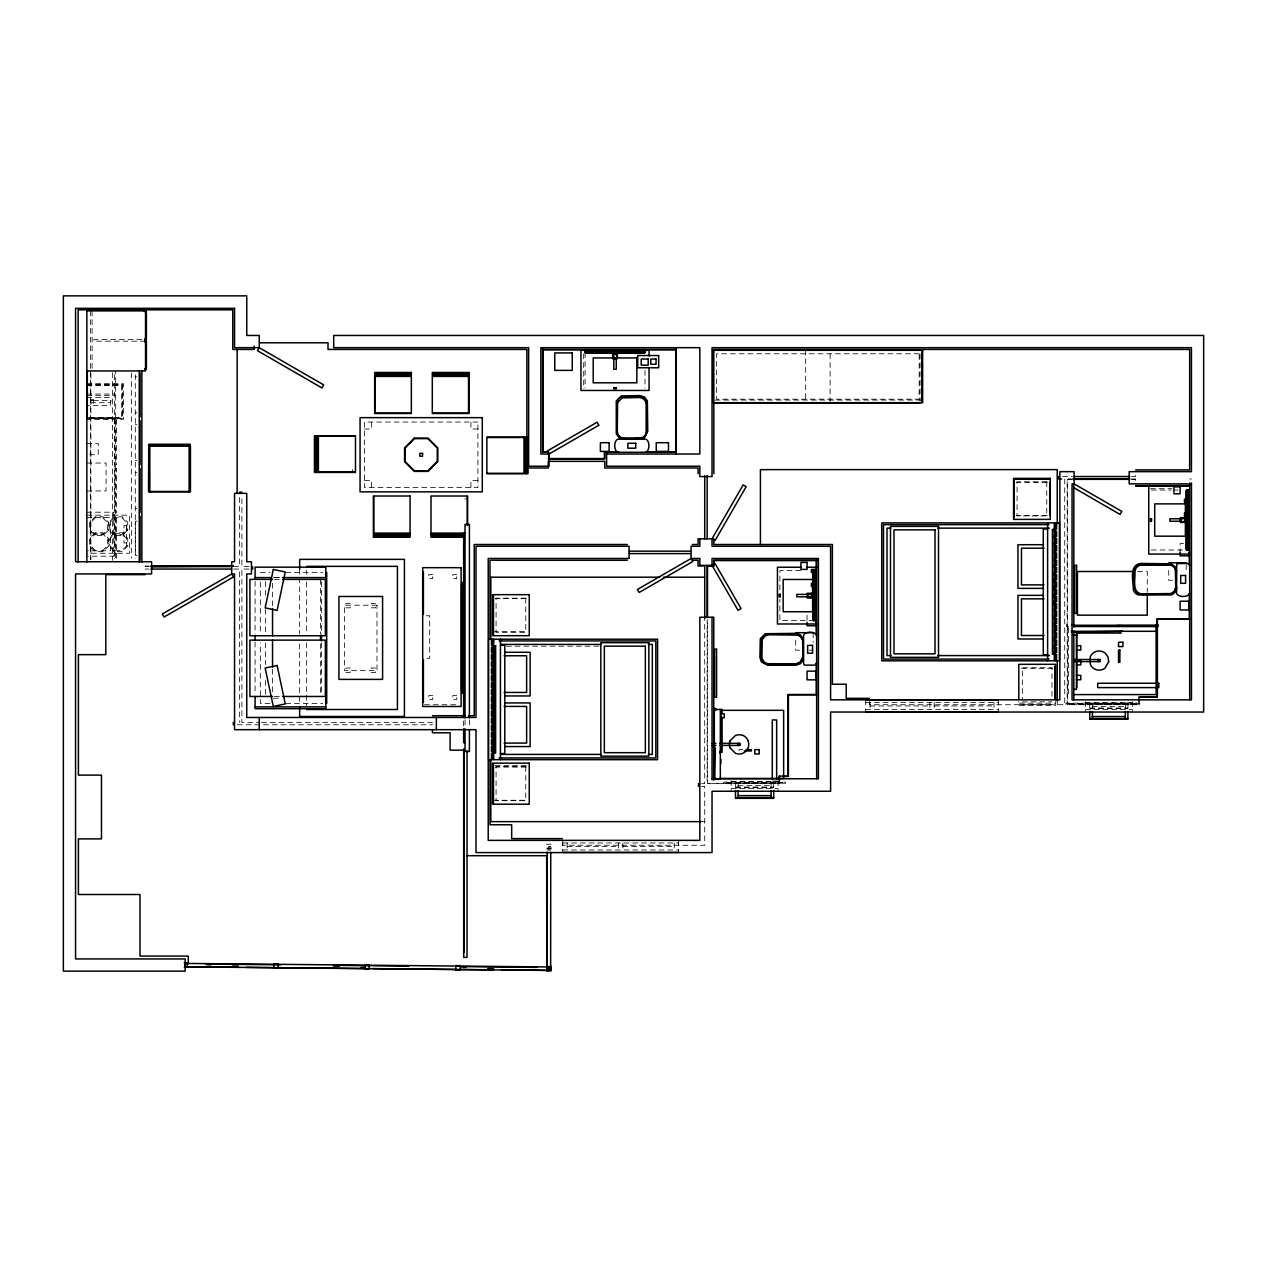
<?xml version="1.0" encoding="UTF-8"?>
<svg xmlns="http://www.w3.org/2000/svg" width="1267" height="1267" viewBox="0 0 1267 1267"><rect width="100%" height="100%" fill="white"/><g stroke="black" fill="none" stroke-linecap="round" stroke-linejoin="round"><path stroke-width="0.75" stroke-dasharray="5 3.75" d="M95.563 517.696L90.622 522.669L90.622 529.669L95.563 534.642L102.595 534.642L107.568 529.669L107.568 522.669L102.595 517.696M102.595 550.717L107.568 545.76L107.568 538.728L102.595 533.771L95.563 533.771L90.622 538.728L90.622 545.76L95.563 550.717M141.856 339.604L93.837 339.604L93.837 341.171L143.773 341.171M135.236 376.869L136.788 376.869M86.853 383.679L123.437 383.679L123.437 419.314L86.853 419.314M86.853 384.471L122.661 384.471L122.661 418.522L86.853 418.522M86.853 384.899L122.218 384.899L122.218 418.094L86.853 418.094M86.853 385.342L121.775 385.342L121.775 417.651L86.853 417.651M86.853 394.053L115.677 394.053M86.853 395.637L115.677 395.637M86.853 397.569L110.419 397.569L110.419 405.44L86.853 405.44M90.796 400.182L93.41 400.182M715.095 400.071L920.681 400.071M93.41 400.356L110.862 400.356L110.862 402.637L90.796 402.811M135.236 412.789L136.788 412.789M90.701 417.698L115.677 417.698M86.853 418.743L115.677 418.743M114.79 422.418L115.677 422.418M135.236 424.683L136.788 424.683M364.437 429.006L371.421 429.006L371.421 422.022M477.912 429.006L470.928 429.006L470.928 422.022M86.853 443.418L98.208 443.418L98.208 454.742L86.853 454.742M135.236 460.602L136.788 460.602M86.853 463.041L106.08 463.041L106.08 490.978L86.853 490.978M114.79 462.883L115.677 462.883M114.79 470.2L115.677 470.2M135.236 472.496L136.788 472.496M1062.585 476.55L1072.468 476.55M1131.732 476.55L1135.691 476.55L1135.691 473.225M1073.054 478.989L1067.178 478.989L1067.178 704.721L1139.207 704.721L1139.207 700.984M1131.779 478.989L1135.691 478.989M1189.697 478.989L1191.455 478.989M1071.407 479.338L1067.543 479.338L1067.543 704.373M1131.447 479.338L1135.327 479.338L1135.327 484.057M364.437 480.51L371.421 480.51L371.421 487.494M477.912 480.51L470.928 480.51L470.928 487.494M1016.102 482.284L1049.725 482.284M1150.452 488.698L1172.007 488.698M1151.307 490.044L1171.041 490.044M1173.004 490.044L1178.928 490.044M464.767 498.897L467.238 498.897M135.236 508.415L136.788 508.415M114.79 510.68L115.677 510.68M86.853 512.201L113.745 512.201L113.745 556.213L86.853 556.213M86.853 515.178L129.472 515.178L129.472 553.251L86.853 553.251M1016.102 515.463L1047.761 515.463M86.853 517.617L110.419 517.617L110.419 550.781L86.853 550.781M114.79 518.013L115.677 518.013M136.963 521.165L135.395 521.165L135.395 555.326L136.963 555.326M1183.584 543.606L1180.1 543.606L1180.1 552.333M1151.307 549.989L1182.871 549.989M145.151 566.08L149.063 566.08M233.54 566.618L239.431 566.618L239.431 496.062M249.061 566.618L241.87 566.618L241.87 496.062M145.151 569.057L149.078 569.057M233.54 569.057L239.431 569.057L239.431 722.348M249.061 569.057L241.87 569.057L241.87 722.348L259.545 722.348M800.712 570.625L779.886 570.625L779.886 591.752M1137.56 571.496L1147.253 571.496L1147.253 592.386M260.321 572.415L270.077 572.415M285.693 572.415L322.784 572.415M274.733 577.594L282.589 577.594M273.276 577.641L280.989 577.641M274.242 579.399L280.989 579.399M1172.624 580.254L1168.744 580.254L1168.744 566.682M495.08 598.594L526.739 598.594M426.187 615.778L429.687 615.778L429.687 658.333L424.429 658.333M813.968 620.577L779.886 620.577L779.886 599.449M1068.588 626.579L1066.656 626.579L1066.656 624.679L1068.588 624.679L1068.493 694.585M493.116 631.774L526.739 631.774M506.357 646.186L599.212 646.186M799.588 650.177L795.708 650.177L795.708 636.588M809.28 650.177L813.161 650.177M1021.329 668.247L1052.988 668.247M274.242 696.47L280.989 696.47M273.276 698.228L280.989 698.228M1022.326 701.855L1051.99 701.855M865.694 702.441L998.364 702.441M1085.36 702.441L1132.302 702.441M1019.444 703.169L1054.873 703.169M270.077 703.454L260.321 703.454L260.321 642.828M285.693 703.454L322.784 703.454M1068.936 703.502L1136.657 703.502M1089.731 703.914L1127.931 703.914M1068.936 704.183L1136.657 704.183M1019.713 704.484L1054.619 704.484M424.429 704.721L459.177 704.721M870.049 705.941L929.851 705.941M934.207 705.941L994.009 705.941M1092.344 706.622L1125.318 706.622M1089.731 707.968L1127.931 707.968M1089.731 708.633L1127.931 708.633M865.694 709.425L998.364 709.425M1085.36 709.425L1132.302 709.425M261.509 722.348L432.459 722.348M237.262 724.787L432.459 724.787M742.605 749.621L739.12 749.621L739.12 750.935M495.159 765.347L526.66 765.347M495.08 767.073L526.739 767.073M772.284 781.042L776.655 781.042M731.138 781.533L778.065 781.533M726.783 782.436L782.42 782.436M726.783 783.133L782.42 783.133M701.601 783.671L704.721 783.671L704.721 618.486M738.123 785.698L771.08 785.698M701.601 786.379L704.721 786.395L704.721 845.247L562.421 845.247L562.421 841.937M735.493 787.045L773.709 787.045M735.493 787.726L773.709 787.726M731.138 788.517L778.065 788.517M493.116 800.269L526.739 800.269M700.794 821.649L704.721 821.649M562.786 842.983L678.558 842.983M567.141 846.483L618.486 846.483M622.857 846.483L674.202 846.483M562.786 849.967L678.558 849.967M1186.197 564.749L1186.197 572.494M1138.875 700.809L1138.875 704.373M1136.657 703.153L1136.657 704.373M1132.302 701.585L1132.302 712.038M1127.931 702.441L1127.931 709.568M1125.318 703.914L1125.318 709.932M1092.344 703.914L1092.344 709.932M1089.731 702.441L1089.731 709.568M1085.36 701.585L1085.36 712.038M1068.936 703.153L1068.936 704.373M1067.622 625.264L1067.622 633.057M1064.739 478.989L1064.739 704.721L869.542 704.721L869.542 701.522M1057.232 700.778L1057.232 704.721M1055.506 701.443L1055.506 705.339L1018.826 705.339L1018.826 701.443M1051.99 696.185L1051.99 667.804L1022.326 667.804L1022.326 699.97M998.364 700.002L998.364 712.038M994.009 702.441L994.009 709.425M934.207 702.441L934.207 709.425M929.851 702.441L929.851 709.425M920.032 353.952L920.032 400.99M870.049 702.441L870.049 709.425M865.694 700.002L865.694 712.038M830.123 353.81L830.123 401.132M813.161 632.692L813.161 642.401M807.063 615.239L807.063 622.224M805.685 349.866L805.685 401.132M782.42 782.087L782.42 783.307M779.458 780.076L779.458 783.671L707.16 783.671L707.16 619.389M779.11 779.886L779.11 783.307M778.065 780.567L778.065 791.257M773.709 781.533L773.709 788.644M771.08 783.006L771.08 789.008M738.123 783.006L738.123 789.008M735.493 781.533L735.493 788.644M731.138 780.567L731.138 791.257M726.783 782.087L726.783 783.307M723.726 783.307L723.726 782.087L785.477 782.087L785.477 783.307L707.509 783.307L707.509 619.563M678.558 840.544L678.558 852.58M674.202 842.983L674.202 849.967M644.982 370.376L644.982 388.05M622.857 842.983L622.857 849.967M618.486 842.983L618.486 849.967M585.069 352.701L585.069 388.05M583.691 353.841L583.691 388.842M567.141 842.983L567.141 849.967M562.786 840.544L562.786 852.58M550.733 850.315L550.733 846.372L547.249 846.372L547.249 850.315M549.514 846.372L549.514 850.315M548.468 846.372L548.468 850.315M469.408 719.846L469.408 727.733M465.037 719.846L465.037 727.733M463.643 720.939L463.643 726.878M352.59 469.566L352.59 472.005M321.438 581.601L321.438 632.993M321.438 642.876L321.438 694.268M320.567 579.399L320.567 634.038M320.567 643.794L320.567 694.522M306.646 570.277L306.646 574.204M306.646 582.044L306.646 633.025M306.646 642.828L306.646 705.592M299.661 569.184L299.661 634.007M299.661 643.826L299.661 704.705M272.548 583.279L272.548 606.608M272.548 669.261L272.548 694.522M265.579 581.601L265.579 595.427M265.579 609.269L265.579 632.993M265.579 642.876L265.579 664.621M265.579 680.427L265.579 694.268M260.321 582.187L260.321 633.041M255.095 581.347L255.095 634.038M255.095 642.052L255.095 694.522M135.3 374.652L135.3 558.414M131.372 372.926L131.372 558.193M116.548 558.319L116.548 516.255L114.964 516.255L114.79 558.478L115.677 558.478L115.677 370.946M114.616 374.652L114.616 558.414M112.446 372.688L112.446 560.394M92.111 310.874L92.111 369.885M90.891 373.242L90.891 559.824M90.353 310.874L90.353 369.885M90.353 371.279L90.353 559.824M108.519 530.081L102.991 535.624L95.168 535.624L89.64 530.081L89.64 522.273L95.168 516.746L102.991 516.746L108.519 522.273L108.519 530.081M127.714 530.081L122.202 535.624L114.363 535.624L108.851 530.081L108.851 522.273L114.363 516.746L122.202 516.746L127.714 522.273L127.714 530.081M95.168 532.805L89.64 538.332L89.64 546.156L95.168 551.668L102.991 551.668L108.519 546.156L108.519 538.332L102.991 532.805L95.168 532.805M114.79 517.696L109.817 522.669L109.817 529.669L114.79 534.642L121.79 534.642L126.763 529.669L126.763 522.669L121.79 517.696L114.79 517.696M114.363 532.805L108.851 538.332L108.851 546.156L114.363 551.668L122.202 551.668L127.714 546.156L127.714 538.332L122.202 532.805L114.363 532.805M126.763 545.76L121.79 550.717L114.79 550.717L109.817 545.76L109.817 538.728L114.79 533.771L121.79 533.771L126.763 538.728L126.763 545.76M149.063 566.602L145.151 566.618L149.078 566.618M919.177 353.794L716.631 353.794L716.631 399.184L919.177 399.184L919.177 353.794M93.584 399.929L90.622 399.929L90.622 403.064L93.584 403.064L93.584 399.929M116.548 420.66L114.964 420.66L114.964 464.609L116.548 464.609L116.548 420.66M477.912 422.022L364.437 422.022L364.437 487.494L477.912 487.494L477.912 422.022M116.548 468.457L114.964 468.457L114.964 512.422L116.548 512.422L116.548 468.457M1046.764 481.84L1017.068 481.84L1017.068 515.907L1046.764 515.907L1046.764 481.84M126.589 525.488L123.976 525.488L123.976 542.941L126.589 542.941L126.589 525.488M432.728 574.648L428.8 574.648L428.8 578.576L432.728 578.576L432.728 574.648M456.738 574.648L452.81 574.648L452.81 578.576L456.738 578.576L456.738 574.648M525.757 598.151L496.078 598.151L496.078 632.217L525.757 632.217L525.757 598.151M350.278 603.456L345.907 603.456L345.907 607.827L350.278 607.827L350.278 603.456M375.602 603.456L371.231 603.456L371.231 607.827L375.602 607.827L375.602 603.456M376.996 605.198L344.513 605.198L344.513 670.655L376.996 670.655L376.996 605.198M350.278 668.042L345.907 668.042L345.907 672.413L350.278 672.413L350.278 668.042M375.602 668.042L371.231 668.042L371.231 672.413L375.602 672.413L375.602 668.042M432.728 695.535L428.8 695.535L428.8 699.495L432.728 699.495L432.728 695.535M456.738 695.535L452.81 695.535L452.81 699.495L456.738 699.495L456.738 695.535M1139.714 703.153L1065.88 703.153L1065.88 704.373L1139.714 704.373L1139.714 703.153M525.757 766.662L496.078 766.662L496.078 800.696L525.757 800.696L525.757 766.662M551.177 844.202L546.806 844.202L546.806 848.557L551.177 848.557L551.177 844.202"/><path stroke-width="1.5" d="M185.014 963.332L184.966 966.832L548.975 970.443L549.007 966.959L184.998 963.427M1189.697 593.399C1188.193 597.486 1178.12 597.501 1176.6 593.399L1176.71 564.781A1.853 1.853 0 0 1 1177.93 563.562L1187.765 563.451L1189.697 565.383M1176.6 587.46L1176.219 589.884A7.808 7.808 0 0 1 1171.167 594.936L1138.384 594.936A7.808 7.808 0 0 1 1133.332 589.884C1133.569 581.727 1128.39 564.955 1140.807 563.451L1171.167 563.847L1175.111 566.682L1176.6 571.322M816.661 663.306L815.33 665.143L804.878 665.143A2.091 2.091 0 0 1 803.642 663.892L803.547 635.274C805.083 631.204 815.109 631.188 816.661 635.274M604.422 452.113L604.407 458.559L548.659 458.559L548.659 452.192M802.312 659.22L799.62 662.942L795.264 664.336L768.198 664.336L763.843 662.942L761.134 659.22L760.77 641.656L763.843 635.654L768.198 634.229L797.561 634.609A7.333 7.333 0 0 1 802.312 639.344M788.074 694.728L788.074 776.117L779.379 776.117M1157.119 618.914L1189.317 618.771L1189.317 593.384M803.167 659.79L800.316 663.718L795.708 665.223L767.754 665.223L761.404 661.992L759.915 657.351L760.295 638.79L765.316 633.738L795.708 633.357L800.316 634.846L803.167 638.79M730.235 740.704L735.43 735.493A9.661 9.661 0 0 1 742.715 735.446M604.707 451.907L618.534 451.907M713.907 566.286L707.509 566.286L707.509 617.583M788.185 694.538L816.281 694.474L816.281 662.974M779.332 776.148L779.11 779.886M639.883 439.19L644.523 437.701L647.754 431.334L647.358 400.974L644.523 397.03L639.883 395.542L621.305 395.922L616.269 400.974L616.269 433.757L619.12 437.701L623.744 439.19M645.822 452.287C649.923 450.783 649.923 440.678 645.822 439.19L617.789 439.19C613.719 440.678 613.719 450.783 617.789 452.287M233.223 566.096L151.026 566.587L231.576 566.618M143.599 310.7L145.167 310.7M86.853 310.874L145.531 310.874M144.66 311.571L146.386 311.745L146.386 339.683L144.834 339.683M144.834 341.076L146.386 341.076L146.386 369.03L144.834 369.03M260.036 342.803L328.01 342.803L328.01 349.439L526.882 349.439L526.882 438.366M542.609 347.665L542.609 349.423L676.087 349.423M582.012 349.803L542.957 349.803L542.957 451.907L548.563 452.018M648.403 349.803L675.739 349.803L675.739 451.907L646.154 451.907M715.744 350.04L920.032 350.04M144.66 369.204L145.531 369.204M86.853 370.946L145.531 370.946L145.531 309.845M410.904 372.926L375.111 372.926L375.111 413.09L410.904 413.09M432.728 372.926L468.537 372.926L468.537 413.09L432.728 413.09M375.111 374.494L410.904 374.494L410.904 376.41L375.111 376.41M468.537 374.494L432.728 374.494L432.728 376.41L468.537 376.41M715.744 402.954L920.032 402.954M314.897 436.212L355.045 436.212M487.304 437.527L527.452 437.527M148.746 445.651L190.208 445.651L190.208 444.258L148.746 444.258L148.524 491.834L190.43 491.834L190.43 445.794L148.524 445.794M548.31 452.271L542.609 452.271L542.609 349.439M676.087 452.287L606.592 452.287L606.592 466.24L699.827 466.24L699.827 476.582L712.038 476.582L712.038 347.681L1191.439 347.681L1191.439 471.657L1129.182 471.657L1129.182 483.867L1191.439 483.867M606.592 454.029L699.827 454.029L699.827 347.681L540.851 347.681L540.851 454.029L549.007 454.029L598.879 425.237L597.121 422.212L547.265 451.004L549.007 454.029L549.007 466.24L528.64 466.24L528.64 347.681L333.712 347.681L333.712 335.47L1203.65 335.47L1203.65 712.038L830.598 712.038L830.598 791.257L712.038 791.257L712.038 852.58L476.012 852.58L476.012 729.681L234.538 729.681L234.538 573.951L231.703 573.951L162.334 614.004L164.076 617.029L233.445 576.976L231.703 573.951L231.703 561.74L234.538 561.74L234.538 493.37L246.748 493.37L246.748 561.74L251.452 561.74L251.452 573.951L246.748 573.951L246.748 717.47L476.012 717.47L476.012 546.267L629.113 546.267L629.113 558.478L488.223 558.478L488.223 840.369L699.827 840.369L699.827 617.267L713.796 617.267L713.701 780.266M548.31 458.907L604.739 458.907L604.739 452.271M526.882 467.998L548.31 467.998L548.31 461.346L604.739 461.346L604.739 467.998L698.069 467.998L698.069 473.7M1135.691 469.899L1189.681 469.899L1189.681 349.439L713.812 349.439L713.812 473.7M314.897 472.005L355.045 472.005M487.304 473.304L527.452 473.304M1074.448 476.55L1129.752 476.55M1061.683 478.989L1058.642 478.989L1058.642 476.55M1073.054 478.989L1129.816 478.989M1014.455 479.227L1049.377 479.227M1073.355 479.338L1129.515 479.338M1074.052 487.874L1120.044 514.434L1121.802 511.409L1074.099 483.867L1072.056 483.867L1072.056 699.843L1191.455 699.843L1191.455 482.933M1135.691 485.641L1189.681 485.641M1189.428 485.974L1135.66 485.99M1187.417 490.741L1185.944 490.741L1185.944 549.308L1187.417 549.308M149.839 491.485L189.116 491.485M239.431 492.15L241.87 492.15M1182.713 518.789L1169.869 518.789L1169.869 521.244L1180.876 521.244M1048.949 524.649L883.511 524.649L883.511 659.093L1048.949 659.093M890.923 528.133L887.011 528.133L887.011 655.593L890.923 655.593M937.865 528.133L1049.393 528.133M1047.619 528.988L1043.279 528.988L1043.279 654.722L1047.619 654.722M1054.413 531.158L1056.583 531.158L1056.583 536.4L1054.413 536.4M373.813 533.106L409.605 533.106L409.605 535.038L373.813 535.038M465.353 533.106L431.413 533.106L431.413 535.038L463.469 535.038M464.451 534.421L432.3 534.421L432.3 536.622M409.605 536.622L373.813 536.622L373.813 496.458M431.413 536.622L464.451 536.622M463.801 537.034L431.002 537.034L431.002 496.015L467.65 496.015L467.65 525.314M1054.413 538.412L1056.583 538.412L1056.583 543.654L1054.413 543.654M627.26 544.509L474.238 544.509L474.238 715.712L468.537 715.712M692.368 544.509L698.069 544.509L698.069 538.808L712.149 538.808L715.063 540.518L746.168 486.671L743.143 484.913L712.038 538.776L712.038 546.267L830.598 546.267L830.598 699.827L1059.861 699.827L1059.861 471.657L1074.099 471.657L1074.099 483.867M1043.485 544.715L1017.955 544.715L1017.955 588.379L1043.485 588.379M1054.413 545.681L1056.583 545.681L1056.583 550.923L1054.413 550.923M1044.008 548.199L1021.455 548.199L1021.455 584.879L1044.008 584.879M629.24 551.161L690.404 551.161M1054.413 552.935L1056.583 552.935L1056.583 558.177L1054.413 558.177M629.24 553.6L690.404 553.6M1189.428 554.075L1148.741 554.075L1148.741 485.974M1054.413 560.188L1056.583 560.188L1056.583 565.446L1054.413 565.446M627.26 560.252L489.981 560.252L489.981 639.202M692.368 560.252L698.069 560.252L698.069 565.937L704.721 565.937L704.721 618.486M818.387 560.252L713.812 560.252L713.812 565.937M1168.744 562.801L1186.197 562.801M712.149 565.937L707.16 565.937L707.16 617.409M151.026 566.08L233.223 566.08M306.646 566.349L397.426 566.349L397.426 709.504L306.646 709.504M800.792 567.236L777.447 567.236L777.447 623.982L818.292 623.982M806.636 567.236L818.292 567.236M1054.413 567.458L1056.583 567.458L1056.583 572.7L1054.413 572.7M151.042 569.057L231.576 569.057M1133.68 571.496L1077.409 571.496L1077.409 615.16L1147.253 615.16L1147.253 594.271M812.891 572.636L814.19 572.636M145.151 574.632L105.81 574.632L105.81 654.659L78.411 654.659L78.411 775.119L101.471 775.119L101.471 838.881L78.411 838.881L78.411 894.502L139.988 894.502L139.988 956.078L188.292 956.078L188.292 963.902M1054.413 574.711L1056.583 574.711L1056.583 579.953L1054.413 579.953M659.584 577.198L490.82 577.198L490.82 638.315M663.512 577.198L704.721 577.198M255.095 577.594L270.805 577.594M282.589 577.594L325.809 577.594M272.548 579.399L249.916 579.399L249.916 635.749L325.366 635.749L325.366 579.399L282.684 579.399M1054.413 581.981L1056.583 581.981L1056.583 587.223L1054.413 587.223M464.387 582.503L462.202 582.503L462.202 693.366L464.387 693.366M1054.413 589.234L1056.583 589.234L1056.583 594.476L1054.413 594.476M809.676 594.381L796.832 594.381L796.832 596.82L809.676 596.82M1043.485 595.363L1017.955 595.363L1017.955 638.996L1043.485 638.996M1054.413 596.488L1056.583 596.488L1056.583 601.746L1054.413 601.746M1044.008 598.848L1021.455 598.848L1021.455 635.511L1044.008 635.511M1054.413 603.757L1056.583 603.757L1056.583 608.999L1054.413 608.999M1054.413 611.011L1056.583 611.011L1056.583 616.253L1054.413 616.253M1054.413 618.264L1056.583 618.264L1056.583 623.522L1054.413 623.522M812.891 618.581L814.19 618.581M1189.681 619.12L1157.389 619.12L1157.389 683.578M1071.518 625.264L1157.04 625.264M1054.413 625.534L1056.583 625.534L1056.583 630.776L1054.413 630.776M1157.04 625.629L1116.813 625.629L1157.04 626.341M1074.337 626.516L1158.006 626.579L1158.006 624.679L1156.09 624.679L1156.169 694.585L1074.337 694.585M1071.454 631.299L1157.04 631.299M1071.454 632.011L1121.184 631.299M1072.864 632.17L1076.792 632.17L1076.792 687.601M795.708 632.692L813.161 632.692M1054.413 632.787L1056.583 632.787L1056.583 638.014L1054.413 638.014M1077.188 633.057L1121.184 633.057M1072.864 635.226L1076.792 635.226M493.465 639.202L657.573 639.202L657.573 759.677L493.465 759.677M1054.413 640.057L1056.583 640.057L1056.583 645.299L1054.413 645.299M499.119 640.928L655.831 640.928L655.831 757.919L499.119 757.919M500.655 644.412L601.112 644.412M648.387 644.412L652.331 644.412L652.331 754.419L648.387 754.419M500.433 645.299L504.789 645.299L504.789 753.548L500.433 753.548M1076.427 645.711L1080.799 645.711L1080.799 650.082L1076.427 650.082M1054.413 647.31L1056.583 647.31L1056.583 652.553L1054.413 652.553M504.583 652.283L530.113 652.283L530.113 695.947L504.583 695.947M937.865 655.593L1049.393 655.593M504.076 655.768L526.629 655.768L526.629 692.447L504.076 692.447M1074.004 659.505L1100.184 659.505L1100.184 661.596L1074.004 661.596M1076.427 660.55L1080.799 660.55L1080.799 664.922L1076.427 664.922M1076.427 675.39L1080.799 675.39L1080.799 679.761L1076.427 679.761M832.356 684.228L846.213 684.228L846.198 698.339L869.542 698.339M1073.814 689.359L1076.427 689.359L1076.427 631.742M816.629 694.823L788.407 694.823L788.407 776.481L783.038 776.481M272.548 696.47L249.916 696.47L249.916 640.12L325.366 640.12L325.366 696.47L282.684 696.47M1139.207 697.262L1157.389 697.262L1157.389 687.49M865.694 700.002L998.364 700.002M504.583 702.932L530.113 702.932L530.113 746.564L504.583 746.564M504.076 706.416L526.629 706.416L526.629 743.08L504.076 743.08M255.095 706.875L325.809 706.875M713.701 708.491L715.633 708.491L715.633 710.423L713.701 710.423M721.382 710.328L783.639 710.328L783.639 778.429L719.434 778.429M865.694 711.88L998.364 711.88M721.224 713.812L724.249 713.812L724.249 717.755L721.224 717.755M432.459 715.712L464.751 715.712M1092.344 716.552L1125.318 716.552M1089.731 718.579L1127.931 718.579M465.037 742.684L463.643 742.684L463.643 728.842M712.038 743.333L715.903 743.333M719.767 743.333L740.15 743.333L740.15 745.439L719.767 745.439M712.038 745.439L715.903 745.439M715.364 747.878L714.651 779.3M746.089 749.621L751.331 749.621L751.331 750.935L744.347 750.935M720.068 751.268L720.068 753.2M719.909 752.25L722.079 752.25L722.079 717.249M500.655 754.419L601.112 754.419M713.701 778.334L715.633 778.334M712.038 778.777L818.403 778.777L818.403 558.478L712.038 558.478L712.038 565.335L738.012 610.314L741.021 608.572L715.063 563.593L712.038 565.335L699.827 565.335L699.827 558.478L691.085 558.478L637.412 589.472L639.17 592.481L692.827 561.503L691.085 558.478L691.085 546.267L699.827 546.267L699.827 538.776M738.123 795.644L771.08 795.644M735.493 797.672L773.709 797.672M700.794 821.649L490.82 821.649L490.82 760.533M562.421 838.611L511.678 838.611L511.678 824.769L489.981 824.769L489.981 759.63M562.786 852.406L678.558 852.406M466.589 855.7L546.679 855.7L546.806 970.886L551.177 970.886L551.177 966.515L546.806 966.515M184.253 962.904L187.168 962.904L187.168 967.275L184.253 967.275M206.014 964.076L280.846 964.821M334.013 965.343L408.829 966.087M462.012 966.61L536.828 967.354M206.759 964.773L210.718 964.821M333.364 966.04L339.303 966.087M461.948 967.307L465.908 967.354M232.463 966.087L238.402 966.135M361.047 967.354L365.007 967.402M487.668 968.606L493.592 968.669M184.966 966.753L238.386 967.275M246.305 967.354L364.991 968.542M372.91 968.606L455.993 969.445M459.953 969.477L493.592 969.809M501.494 969.888L548.975 970.364M730.235 748.053L735.43 753.263A9.661 9.661 0 0 0 742.715 753.311A9.74 9.74 0 0 0 747.989 748.053A9.661 9.661 0 0 0 747.989 740.704M1189.697 482.933L1189.697 699.843M1189.317 552.38L1189.317 564.1M1188.81 552.333L1188.81 555.817L1180.1 555.817L1180.1 552.333M1187.258 490.741L1187.258 549.308M1157.088 618.945L1157.04 696.913L1139.144 696.913L1138.875 700.809M1127.931 711.452L1127.931 719.26L1089.731 719.26L1089.731 711.452M1125.318 711.595L1125.318 719.26M1099.138 659.505L1099.138 661.596M1098.077 659.505L1098.077 661.596M1092.344 711.595L1092.344 719.26M1073.814 483.867L1073.814 627.197M1073.814 631.124L1073.814 699.843M1057.232 522.97L1057.232 469.629L760.422 469.629L760.422 544.509M1057.232 661.263L1057.232 700.778M1055.506 699.479L1055.506 664.32L1018.826 664.32L1018.826 699.479M1054.968 668.247L1054.968 699.463M1054.873 666.49L1054.873 699.305M1054.619 530.778L1054.619 522.891L881.769 522.891L881.769 660.82L1054.619 660.82L1054.619 645.061M1054.619 534.706L1054.619 538.649M1054.619 542.593L1054.619 546.536M1054.619 564.274L1054.619 568.202M1054.619 572.146L1054.619 576.089M1054.619 585.94L1054.619 589.884M1054.619 593.827L1054.619 597.771M1054.619 601.698L1054.619 605.642M1054.619 615.493L1054.619 619.436M1054.619 623.38L1054.619 627.323M1054.619 637.174L1054.619 641.118M1053.748 578.75L1053.748 582.487M1053.748 586.241L1053.748 589.979M1053.748 593.732L1053.748 597.47M1053.748 601.207L1053.748 604.961M1049.725 482.284L1049.725 515.463M1047.619 522.891L1047.619 660.82M1014.202 480.541L1014.202 517.221M921.79 350.31L921.79 402.684M832.371 684.228L832.371 544.509L713.812 544.509L713.812 538.808M816.629 560.252L816.661 778.777M816.281 568.471L816.281 560.584L714.145 560.584L714.145 564.163M816.281 623.602L816.281 635.416M815.774 622.224L815.774 625.708L807.063 625.708L807.063 622.224M814.19 571.211L814.19 619.991M813.066 571.211L813.066 619.991M779.458 776.481L779.458 780.076M776.655 779.078L776.655 719.941L772.284 719.941L772.284 779.078M773.709 790.529L773.709 798.337L735.493 798.337L735.493 790.529M771.08 790.671L771.08 798.337M739.12 743.333L739.12 745.439M738.043 743.333L738.043 745.439M738.123 790.671L738.123 798.337M722.079 713.353L722.079 709.472L714.319 709.472L714.319 779.3L720.337 779.3L720.337 709.472M721.034 709.472L721.034 752.25M720.78 729.539L720.78 733.91M720.78 744.362L720.78 748.734M720.78 759.234L720.78 763.589M712.038 617.267L712.038 779.743M707.16 475.679L707.16 538.808M704.721 475.679L704.721 538.808M698.481 783.671L698.481 786.395M676.087 347.665L676.087 454.045M649.068 356.043L649.068 350.31L580.967 350.31L580.967 390.458L649.068 390.458L649.068 367.525M616.237 358.244L616.237 369.251L613.798 369.251L613.798 356.407M550.733 852.295L550.654 968.701L547.249 968.701L547.249 852.295M525.884 437.527L525.884 473.304M523.984 437.527L523.984 473.304M500.433 639.202L500.433 759.677M493.465 595.538L493.465 634.83M493.465 651.048L493.465 654.991M493.465 658.951L493.465 668.818M493.465 672.777L493.465 676.721M493.465 686.603L493.465 690.547M493.465 694.49L493.465 704.373M493.465 708.316L493.465 718.199M493.465 722.142L493.465 726.102M493.465 735.969L493.465 739.928M493.465 743.872L493.465 753.738M493.465 764.033L493.465 803.31M493.196 596.836L493.196 633.516M493.196 765.347L493.196 801.995M469.408 717.866L469.408 524.443L465.037 524.443L465.037 717.866M469.408 729.713L469.408 751.426L465.037 751.426L465.037 728.842M467.65 372.926L467.65 375.095L433.615 375.095L433.615 372.926M467.238 496.458L467.238 525.14M467.032 750.888L467.032 957.393L463.706 957.393L463.706 748.924M464.15 952.515L464.15 750.159L450.102 750.159L450.102 732.801L432.459 732.801L432.459 729.602M463.643 533.185L463.643 716.995M436.355 717.47L436.355 729.681M423.4 571.845L423.4 614.384M423.4 659.727L423.4 702.282M410.049 372.926L410.049 375.095L375.982 375.095L375.982 372.926M408.734 536.622L408.734 534.421L374.668 534.421L374.668 536.622M326.696 572.415L326.696 703.454M325.809 579.399L325.809 567.173L255.095 567.173L255.095 579.399M325.809 696.47L325.809 708.696L255.095 708.696L255.095 696.47M321.438 634.973L321.438 640.896M320.567 635.986L320.567 639.883M318.381 436.212L318.381 472.005M316.449 436.212L316.449 472.005M299.661 569.184L299.661 559.365L404.411 559.365L404.411 716.504L299.661 716.504L299.661 706.669M272.548 608.54L272.548 635.749M272.548 640.12L272.548 667.329M259.244 717.47L259.244 729.681M255.095 635.986L255.095 639.883M254.208 346.113L254.208 349.439L232.78 349.439L232.78 309.829L78.142 309.829L78.142 562.152M252.671 566.618L252.671 569.057M237.135 349.439L237.135 493.211M233.318 722.348L233.318 724.787M189.116 445.794L189.116 491.834M149.839 445.794L149.839 491.834M145.167 338.4L145.167 342.359M141.872 370.946L141.872 562.136M140.114 372.862L140.114 416.827M140.114 420.66L140.114 464.609M140.114 468.457L140.114 512.422M140.114 516.255L140.114 560.236M139.243 370.946L139.243 562.136M87.296 370.946L87.296 418.743M86.853 309.845L86.853 562.136M730.172 748.163A9.661 9.661 0 0 1 730.172 740.593M742.779 735.303A9.74 9.74 0 0 1 747.989 740.514M234.538 308.34L234.538 347.681L259.244 347.681L323.734 384.915L321.992 387.94L257.502 350.706L259.244 347.681L259.244 335.47L246.748 335.47L246.748 295.86L63.35 295.86L63.35 971.14L185.172 971.14L185.172 958.929L75.561 958.929L75.561 573.951L151.597 573.951L151.597 561.74L75.561 561.74L75.561 308.34L234.538 308.34M617.615 402.478L617.282 431.413C618.153 442.12 632.423 438.018 639.202 438.588A7.174 7.174 0 0 0 646.36 431.413L646.36 404.696A7.174 7.174 0 0 0 639.202 397.537L622.224 397.901L617.615 402.478M617.108 401.528L617.108 433.203A7.539 7.539 0 0 0 621.875 437.97L641.751 437.97A7.539 7.539 0 0 0 646.518 433.203L646.518 401.528A7.539 7.539 0 0 0 641.751 396.761L621.875 396.761A7.539 7.539 0 0 0 617.108 401.528M1175.728 587.017L1175.38 589.329A7.539 7.539 0 0 1 1170.613 594.096L1141.25 594.445L1136.879 593.035L1133.822 587.017L1133.822 571.734L1135.232 567.394L1138.938 564.686L1170.613 564.686A7.539 7.539 0 0 1 1175.38 569.453L1175.728 587.017M762.259 639.708L761.91 656.67A7.174 7.174 0 0 0 769.069 663.829L795.787 663.829L799.984 662.451L802.945 656.67L802.597 639.708L799.984 636.113L795.787 634.767L769.069 634.767L764.856 636.113L762.259 639.708M1175.998 586.748L1174.62 590.96L1171.056 593.558L1142.105 593.922C1131.415 593.019 1135.517 578.781 1134.947 572.003A7.174 7.174 0 0 1 1142.105 564.844L1168.839 564.844A7.174 7.174 0 0 1 1175.998 572.003L1175.998 586.748M273.308 569.437L265.151 607.859L277.109 610.393L285.265 571.971L273.308 569.437M1108.657 661.786L1104.967 668.184A9.661 9.661 0 0 1 1095.464 669.419A9.439 9.439 0 0 1 1090.269 664.225L1090.269 656.876A9.439 9.439 0 0 1 1093.278 652.917A9.661 9.661 0 0 1 1104.967 652.917L1108.007 656.876L1108.657 661.786M414.277 438.144L404.569 447.869L404.569 461.647L414.277 471.387L428.056 471.387L437.78 461.647L437.78 447.869L428.056 438.144L414.277 438.144M437.289 461.441L427.85 470.896L414.499 470.896L405.028 461.441L405.028 448.075L414.499 438.635L427.85 438.635L437.289 448.075L437.289 461.441M277.109 665.476L265.151 667.994L273.308 706.432L285.265 703.898L277.109 665.476M922.645 350.31L713.131 350.31L713.131 402.684L922.645 402.684L922.645 350.31M645.315 350.816L584.705 350.816L584.705 352.479L645.315 352.479L645.315 350.816M644.301 351.862L585.734 351.862L585.734 353.16L644.301 353.16L644.301 351.703M572.256 352.923L554.772 352.923L554.772 370.376L572.256 370.376L572.256 352.923M617.377 354.047L612.674 354.047L612.674 358.751L617.377 358.751L617.377 354.047M616.776 354.649L613.276 354.649L613.276 358.149L616.776 358.149L616.776 354.649M658.666 355.536L637.713 355.536L637.713 367.763L658.666 367.763L658.666 355.536M636.842 357.928L593.209 357.928L593.209 382.808L636.842 382.808L636.842 357.928M648.197 359.02L641.213 359.02L641.213 365.149L648.197 365.149L648.197 359.02M656.053 359.02L650.81 359.02L650.81 364.262L656.053 364.262L656.053 359.02M411.347 372.482L374.668 372.482L374.668 413.501L411.347 413.501L411.347 372.482M468.964 372.482L432.3 372.482L432.3 413.501L468.964 413.501L468.964 372.482M616.332 387.67L613.719 387.67L613.719 388.716L616.332 388.716L616.332 387.67M482.284 417.651L360.066 417.651L360.066 491.865L482.284 491.865L482.284 417.651M355.473 435.769L314.454 435.769L314.454 472.448L355.473 472.448L355.473 435.769M317.067 437.083L314.897 437.083L314.897 471.134L317.067 471.134L317.067 437.083M527.896 437.083L486.861 437.083L486.861 473.747L527.896 473.747L527.896 437.083M527.452 438.382L525.282 438.382L525.282 472.448L527.452 472.448L527.452 438.382M609.11 442.69L600.384 442.69L600.384 451.4L609.11 451.4L609.11 442.69M668.485 442.69L656.243 442.69L656.243 451.4L668.485 451.4L668.485 442.69M635.733 443.292L627.878 443.292L627.878 448.185L635.733 448.185L635.733 443.292M422.576 453.38L419.773 453.38L419.773 456.168L422.576 456.168L422.576 453.38M1050.264 478.372L1013.584 478.372L1013.584 519.391L1050.264 519.391L1050.264 478.372M1180.1 486.861L1173.971 486.861L1173.971 493.813L1180.1 493.813L1180.1 486.861M1188.303 489.711L1186.641 489.711L1186.641 550.321L1188.303 550.321L1188.303 489.711M410.049 496.015L373.369 496.015L373.369 537.034L410.049 537.034L410.049 496.015M1188.81 499.166L1184.471 499.166L1184.471 502.207L1188.81 502.207L1188.81 499.166M1185.389 503.87L1154.712 503.87L1154.712 536.179L1185.389 536.179L1185.389 503.87M1188.81 513.135L1184.471 513.135L1184.471 516.176L1188.81 516.176L1188.81 513.135M1185.057 517.665L1180.369 517.665L1180.369 522.384L1185.057 522.384L1185.057 517.665M1184.471 518.282L1180.955 518.282L1180.955 521.766L1184.471 521.766L1184.471 518.282M1151.529 518.726L1150.499 518.726L1150.499 521.339L1151.529 521.339L1151.529 518.726M1059.418 522.891L1055.063 522.891L1055.063 660.82L1059.418 660.82L1059.418 522.891M1056.583 523.889L1054.413 523.889L1054.413 529.147L1056.583 529.147L1056.583 523.889M938.499 526.375L890.495 526.375L890.495 657.335L938.499 657.335L938.499 526.375M1054.192 529.432L1052.434 529.432L1052.434 654.279L1054.192 654.279L1054.192 529.432M935.014 529.859L893.995 529.859L893.995 653.835L935.014 653.835L935.014 529.859M807.063 562.421L800.934 562.421L800.934 569.406L807.063 569.406L807.063 562.421M1076.602 565.399L1074.685 565.399L1074.685 613.402L1076.602 613.402L1076.602 565.399M461.109 567.664L422.703 567.664L422.703 706.479L461.109 706.479L461.109 567.664M815.774 569.453L811.403 569.453L811.403 572.526L815.774 572.526L815.774 569.453M815.267 570.34L813.604 570.34L813.604 620.862L815.267 620.862L815.267 570.34M814.38 571.211L812.891 571.211L812.891 619.991L814.38 619.991L814.38 571.211M1185.595 575.471L1180.701 575.471L1180.701 583.311L1185.595 583.311L1185.595 575.471M812.606 579.462L783.18 579.462L783.18 611.739L812.606 611.739L812.606 579.462M815.774 583.422L811.403 583.422L811.403 586.494L815.774 586.494L815.774 583.422M462.598 584.245L461.552 584.245L461.552 691.624L462.598 691.624L462.598 584.245M812.02 593.257L807.301 593.257L807.301 597.945L812.02 597.945L812.02 593.257M811.403 593.843L807.918 593.843L807.918 597.359L811.403 597.359L811.403 593.843M780.25 594.286L779.205 594.286L779.205 596.915L780.25 596.915L780.25 594.286M529.258 594.666L492.578 594.666L492.578 635.686L529.258 635.686L529.258 594.666M382.586 596.472L338.923 596.472L338.923 679.397L382.586 679.397L382.586 596.472M1188.81 601.207L1180.1 601.207L1180.1 609.95L1188.81 609.95L1188.81 601.207M1122.134 631.029L1120.202 631.742L1122.134 631.029M493.021 639.202L488.65 639.202L488.65 759.677L493.021 759.677L493.021 639.202M493.671 640.104L491.485 640.104L491.485 645.362L493.671 645.362L493.671 640.104M1122.91 642.211L1118.539 642.211L1118.539 646.582L1122.91 646.582L1122.91 642.211M648.847 642.686L600.827 642.686L600.827 756.161L648.847 756.161L648.847 642.686M812.559 645.362L807.649 645.362L807.649 653.218L812.559 653.218L812.559 645.362M495.635 645.742L493.892 645.742L493.892 753.136L495.635 753.136L495.635 645.742M645.346 646.17L604.327 646.17L604.327 752.677L645.346 752.677L645.346 646.17M493.671 647.199L491.485 647.199L491.485 652.442L493.671 652.442L493.671 647.199M716.584 649.227L714.651 649.227L714.651 697.23L716.584 697.23L716.584 649.227M1119.854 650.082L1118.539 650.082L1118.539 662.308L1119.854 662.308L1119.854 650.082M493.671 654.295L491.485 654.295L491.485 659.537L493.671 659.537L493.671 654.295M1056.583 654.564L1054.413 654.564L1054.413 659.822L1056.583 659.822L1056.583 654.564M493.671 661.374L491.485 661.374L491.485 666.6L493.671 666.6L493.671 661.374M493.671 668.469L491.485 668.469L491.485 673.696L493.671 673.696L493.671 668.469M815.774 671.13L807.063 671.13L807.063 679.841L815.774 679.841L815.774 671.13M493.671 675.533L491.485 675.533L491.485 680.791L493.671 680.791L493.671 675.533M493.671 682.644L491.485 682.644L491.485 687.87L493.671 687.87L493.671 682.644M1158.782 683.261L1097.681 683.261L1097.681 687.601L1158.782 687.601L1158.782 683.261M493.671 689.739L491.485 689.739L491.485 694.965L493.671 694.965L493.671 689.739M493.671 696.802L491.485 696.802L491.485 702.045L493.671 702.045L493.671 696.802M493.671 703.898L491.485 703.898L491.485 709.14L493.671 709.14L493.671 703.898M493.671 710.977L491.485 710.977L491.485 716.235L493.671 716.235L493.671 710.977M493.671 718.072L491.485 718.072L491.485 723.299L493.671 723.299L493.671 718.072M493.671 725.167L491.485 725.167L491.485 730.394L493.671 730.394L493.671 725.167M493.671 732.247L491.485 732.247L491.485 737.473L493.671 737.473L493.671 732.247M493.671 739.342L491.485 739.342L491.485 744.568L493.671 744.568L493.671 739.342M493.671 746.406L491.485 746.406L491.485 751.664L493.671 751.664L493.671 746.406M759.186 749.621L754.815 749.621L754.815 753.992L759.186 753.992L759.186 749.621M493.671 753.501L491.485 753.501L491.485 758.743L493.671 758.743L493.671 753.501M529.258 763.146L492.578 763.146L492.578 804.197L529.258 804.197L529.258 763.146M278.17 963.807L273.815 963.807L273.815 968.178L278.17 968.178L278.17 963.807M369.172 964.71L364.817 964.71L364.817 969.081L369.172 969.081L369.172 964.71M460.174 965.612L455.803 965.612L455.803 969.984L460.174 969.984L460.174 965.612"/></g></svg>
